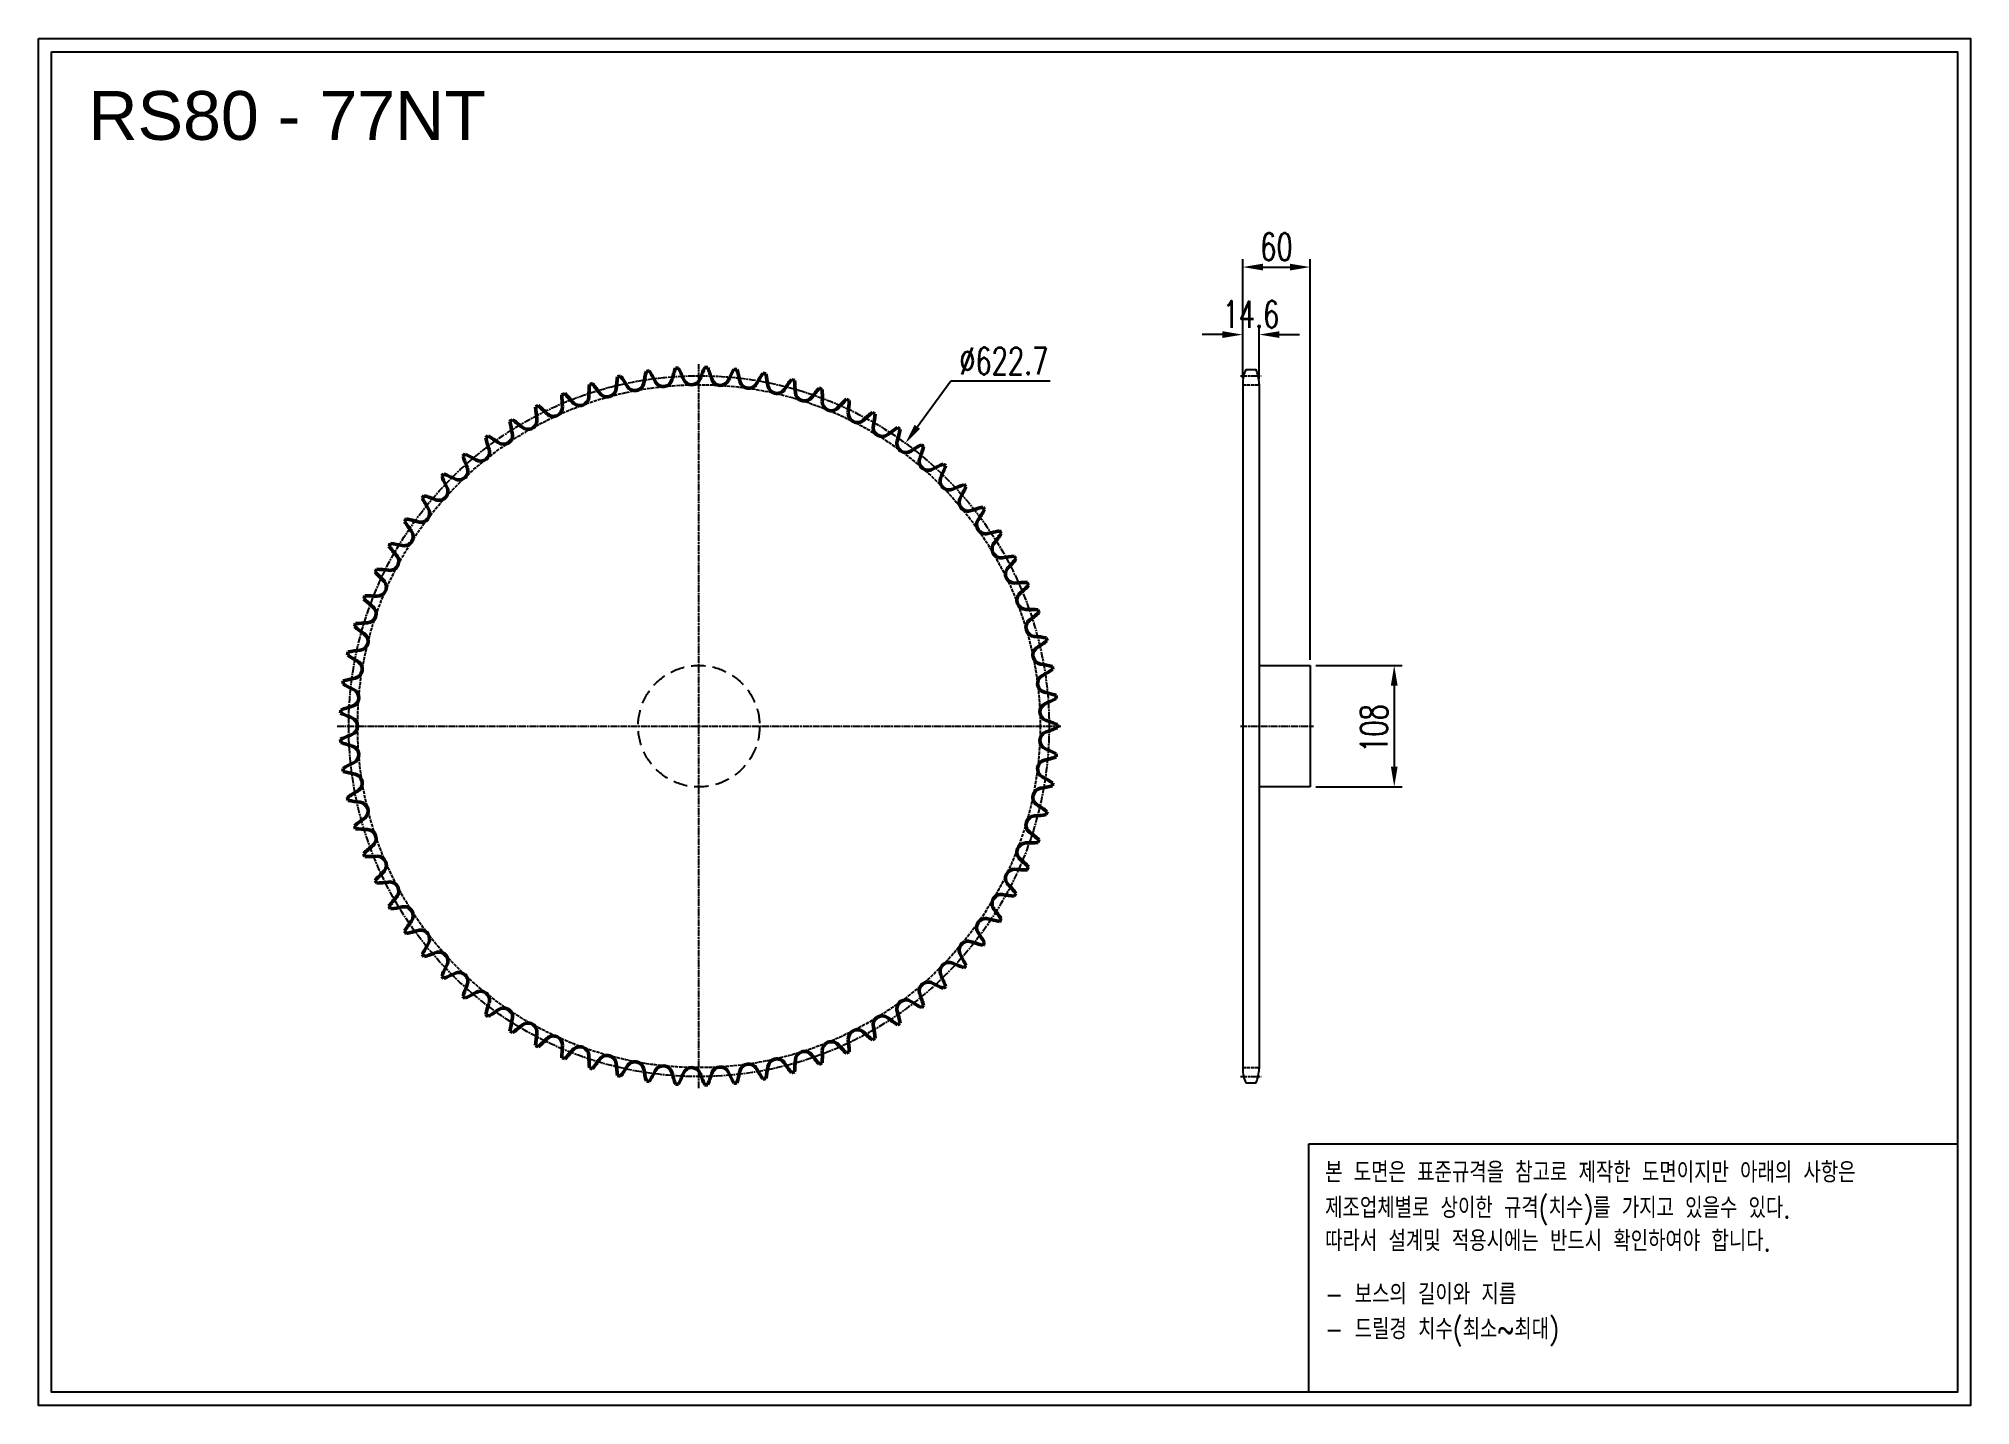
# Model space of a CAD drawing. Header units: millimetres. Extents: x -52656 to -50938, y 22702 to 23916.
import ezdxf

# ---------------------------------------------------------------- set-up
doc = ezdxf.new("R2010")
doc.units = ezdxf.units.MM
for name, pattern in [('AM_ISO02W050', [7.5, 6, -1.5]), ('AM_ISO02W050x2', [3.75, 3, -0.75]), ('AM_ISO08W050', [18, 12, -1.5, 3, -1.5]), ('AM_ISO08W050x2', [9, 6, -0.75, 1.5, -0.75]), ('HIDDEN', [9.525, 6.35, -3.175])]:
    doc.linetypes.add(name, pattern=pattern)
for name, color, linetype, lineweight in [('AM_0N', 7, 'Continuous', 50), ('AM_3N', 6, 'AM_ISO02W050', 25), ('AM_7', 4, 'AM_ISO08W050', 25), ('AM_7N', 4, 'AM_ISO08W050', 25)]:
    doc.layers.add(name, color=color, linetype=linetype, lineweight=lineweight)
doc.layers.add('HL', color=2, linetype='HIDDEN')
doc.layers.add('S-DIM', color=7, linetype='Continuous')
doc.styles.add('HAN', font='ROMANS.shx', dxfattribs={"width": 0.7, "bigfont": 'whgtxt.shx'})
doc.styles.add('HSG', font='SIMPLEX.shx', dxfattribs={"width": 0.7, "bigfont": 'HSG.shx'})
doc.styles.get("Standard").update_dxf_attribs({"font": 'arial.ttf'})
doc.dimstyles.new('APP36', dxfattribs={"dimscale": 10, "dimtxt": 2.4, "dimasz": 1.8, "dimexe": 0.7, "dimexo": 0.5, "dimgap": 0.6, "dimtad": 1, "dimtoh": 1, "dimdec": 1, "dimrnd": 0.01, "dimzin": 9, "dimdsep": 46, "dimtxsty": 'HSG', "dimcen": 0, "dimclrd": 1, "dimclre": 1, "dimclrt": 256, "dimazin": 2, "dimtp": 1, "dimtm": 1, "dimtfac": 0.5, "dimtdec": 1, "dimtofl": 0, "dimtmove": 0, "dimatfit": 3, "dimfxl": 0, "dimtvp": 1, "dimtolj": 2, "dimlwd": -1, "dimlwe": -1, "dimarcsym": 0})

# ---------------------------------------------------------------- blocks, each defined once
blk = doc.blocks.new('*D1')
at = {"layer": 'Defpoints', "color": 0, "transparency": 16777216}
for p in [(-51525.3, 23359.3), (-51525.3, 23251.3), (-51450.6, 23251.3)]:
    blk.add_point(p, dxfattribs=at)
at = {"layer": 'S-DIM', "color": 1, "transparency": 16777216}
for p, q in [((-51520.3, 23359.3), (-51443.6, 23359.3)), ((-51450.6, 23341.3), (-51450.6, 23269.3)), ((-51520.3, 23251.3), (-51443.6, 23251.3))]:
    blk.add_line(p, q, dxfattribs=at)
for points in [[(-51453.6, 23341.3), (-51447.6, 23341.3), (-51450.6, 23359.3)], [(-51453.6, 23269.3), (-51447.6, 23269.3), (-51450.6, 23251.3)]]:
    blk.add_solid(points, dxfattribs=at)
at = {"layer": 'S-DIM', "transparency": 16777216, "insert": (-51468.6, 23303.2), "char_height": 24, "attachment_point": 5, "rotation": 90, "style": 'HSG'}
blk.add_mtext('\\A2;108', dxfattribs=at)
blk = doc.blocks.new('*D2')
at = {"layer": 'Defpoints', "color": 0, "transparency": 16777216}
for p in [(-51570.7, 23653.2), (-51585.3, 23609.5), (-51570.7, 23608.7)]:
    blk.add_point(p, dxfattribs=at)
at = {"layer": 'S-DIM', "color": 1, "transparency": 16777216}
for p, q in [((-51603.3, 23653.2), (-51621.3, 23653.2)), ((-51585.3, 23614.5), (-51585.3, 23660.2)), ((-51570.7, 23613.7), (-51570.7, 23660.2)), ((-51552.7, 23653.2), (-51534.7, 23653.2))]:
    blk.add_line(p, q, dxfattribs=at)
for points in [[(-51603.3, 23656.2), (-51603.3, 23650.2), (-51585.3, 23653.2)], [(-51552.7, 23656.2), (-51552.7, 23650.2), (-51570.7, 23653.2)]]:
    blk.add_solid(points, dxfattribs=at)
at = {"layer": 'S-DIM', "transparency": 16777216, "insert": (-51578, 23671.2), "char_height": 24, "attachment_point": 5, "style": 'HSG'}
blk.add_mtext('\\A2;14.6', dxfattribs=at)
blk = doc.blocks.new('*D3')
at = {"layer": 'Defpoints', "color": 0, "transparency": 16777216}
for p in [(-51525.3, 23713.2), (-51585.3, 23609.5), (-51525.3, 23359.3)]:
    blk.add_point(p, dxfattribs=at)
at = {"layer": 'S-DIM', "color": 1, "transparency": 16777216}
for p, q in [((-51585.3, 23614.5), (-51585.3, 23720.2)), ((-51525.3, 23364.3), (-51525.3, 23720.2)), ((-51567.3, 23713.2), (-51543.3, 23713.2))]:
    blk.add_line(p, q, dxfattribs=at)
for points in [[(-51567.3, 23716.2), (-51567.3, 23710.2), (-51585.3, 23713.2)], [(-51543.3, 23716.2), (-51543.3, 23710.2), (-51525.3, 23713.2)]]:
    blk.add_solid(points, dxfattribs=at)
at = {"layer": 'S-DIM', "transparency": 16777216, "insert": (-51555.3, 23731.2), "char_height": 24, "attachment_point": 5, "style": 'HSG'}
blk.add_mtext('\\A2;60', dxfattribs=at)
blk = doc.blocks.new('*D4')
at = {"layer": 'Defpoints', "color": 0, "transparency": 16777216}
for p in [(-51885.2, 23556.7), (-52252.5, 23053.8)]:
    blk.add_point(p, dxfattribs=at)
at = {"layer": 'S-DIM', "color": 1, "transparency": 16777216}
for p, q in [((-51844.9, 23611.8), (-51874.5, 23571.2)), ((-51756.5, 23611.8), (-51844.9, 23611.8))]:
    blk.add_line(p, q, dxfattribs=at)
blk.add_solid([(-51877, 23573), (-51872.1, 23569.5), (-51885.2, 23556.7)], dxfattribs=at)
at = {"layer": 'S-DIM', "transparency": 16777216, "insert": (-51797.7, 23629.8), "char_height": 24, "attachment_point": 5, "style": 'HSG'}
blk.add_mtext('\\A2;∅622.7', dxfattribs=at)
blk = doc.blocks.new('notice1')
at = {"color": 4}
blk.add_lwpolyline([(-22142.12, 1735.9), (-22053.8, 1735.9), (-22053.8, 1702.07), (-22142.12, 1702.07)], close=True, dxfattribs=at)
at = {"color": 4, "style": 'HAN', "width": 0.8}
for s, p in [('본 도면은 표준규격을 참고로 제작한 도면이지만 아래의 사항은', (-22139.9, 1730.62)), ('제조업체별로 상이한 규격(치수)를 가지고 있을수 있다.', (-22139.9, 1725.78)), ('따라서 설계및 적용시에는 반드시 확인하여야 합니다.', (-22139.9, 1721.28)), ('- 보스의 길이와 지름', (-22139.9, 1714.03)), ('- 드릴경 치수(최소~최대)', (-22139.9, 1709.27))]:
    blk.add_text(s, height=2.7949, dxfattribs=at).set_placement(p)

msp = doc.modelspace()

# ---------------------------------------------------------------- linework, layer by layer
for p, q in [((-51582.55, 23622.23), (-51573.55, 23622.23)), ((-51585.35, 23609.53), (-51585.35, 23000.99)), ((-51570.75, 23609.53), (-51570.75, 23000.99)), ((-51570.75, 23359.26), (-51525.35, 23359.26)), ((-51525.35, 23359.26), (-51525.35, 23251.26)), ((-51525.35, 23251.26), (-51570.75, 23251.26)), ((-51582.55, 22988.29), (-51573.55, 22988.29))]:
    msp.add_line(p, q)
for points in [[(-52655.84, 23916.16), (-50938.38, 23916.16), (-50938.38, 22701.79), (-52655.84, 22701.79)], [(-52644.27, 23904.59), (-50949.95, 23904.59), (-50949.95, 22713.36), (-52644.27, 22713.36)]]:
    msp.add_lwpolyline(points, close=True)
for centre, start, end in [((-51555.15, 23609.53), 155.13196, 180), ((-51600.95, 23609.53), 0, 24.86804), ((-51555.15, 23000.99), 180, 204.86804), ((-51600.95, 23000.99), 335.13196, 0)]:
    msp.add_arc(centre, 30.2, start, end)
at = {"layer": 'AM_0N'}
for centre, radius, start, end in [((-51992.58, 23590.92), 150.54, 170.53215, 174.61039), ((-52068.82, 23305.26), 318.72, 102.61036, 103.10392), ((-52261.44, 23529.56), 150.54, 31.1039, 35.18214), ((-51969.55, 23583.76), 150.54, 165.85682, 169.93506), ((-52068.82, 23305.26), 318.72, 97.93504, 98.4286), ((-52242.52, 23544.51), 150.54, 26.42857, 30.50681), ((-51947.18, 23574.74), 150.54, 161.1815, 165.25974), ((-52068.82, 23305.26), 318.72, 93.25971, 93.75328), ((-52222.44, 23557.87), 150.54, 21.75325, 25.83149), ((-51925.62, 23563.93), 150.54, 156.50618, 160.58442), ((-52068.82, 23305.26), 318.72, 88.58439, 89.07795), ((-52201.34, 23569.55), 150.54, 17.07792, 21.15616), ((-51905.02, 23551.4), 150.54, 151.83085, 155.90909), ((-52068.82, 23305.26), 318.72, 83.90906, 84.40263), ((-52179.35, 23579.48), 150.54, 12.4026, 16.48084), ((-51885.5, 23537.23), 150.54, 147.15553, 151.23377), ((-52068.82, 23305.26), 318.72, 79.23374, 79.7273), ((-52156.64, 23587.57), 150.54, 7.72727, 11.80551), ((-52068.82, 23305.26), 318.72, 111.96101, 112.45457), ((-52040.01, 23599.51), 150.54, 179.8828, 183.96104), ((-52295.32, 23495.28), 150.54, 40.45455, 44.53279), ((-52174.67, 23598.16), 8.02, 220.45455, 359.28571), ((-52016.12, 23596.18), 150.54, 175.20747, 179.28571), ((-52068.82, 23305.26), 318.72, 107.28569, 107.77925), ((-52279.08, 23513.11), 150.54, 35.77922, 39.85746), ((-52150.44, 23605.82), 8.02, 215.77922, 354.61039), ((-52125.68, 23611.47), 8.02, 211.1039, 349.93506), ((-52100.53, 23615.08), 8.02, 206.42857, 345.25974), ((-52075.17, 23616.64), 8.02, 201.75325, 340.58442), ((-52049.77, 23616.12), 8.02, 197.07792, 335.90909), ((-52024.49, 23613.53), 8.02, 192.4026, 331.23377), ((-51999.51, 23608.89), 8.02, 187.72727, 326.55844), ((-51867.2, 23521.51), 150.54, 142.4802, 146.55844), ((-52068.82, 23305.26), 318.72, 74.55841, 75.05198), ((-52133.33, 23593.79), 150.54, 3.05195, 7.13019), ((-51975, 23602.24), 8.02, 183.05195, 321.88312), ((-51850.25, 23504.36), 150.54, 137.80488, 141.88312), ((-52068.82, 23305.26), 318.72, 69.88309, 70.37665), ((-52109.6, 23598.09), 150.54, 358.37662, 2.45486), ((-52068.82, 23305.26), 318.72, 116.63634, 117.1299), ((-52064.09, 23600.88), 150.54, 184.55812, 188.63636), ((-52310.06, 23476.18), 150.54, 45.12987, 49.20811), ((-52198.19, 23588.56), 8.02, 225.12987, 3.96104), ((-51951.1, 23593.6), 8.02, 178.37662, 317.20779), ((-51834.75, 23485.88), 150.54, 133.12955, 137.20779), ((-52068.82, 23305.26), 318.72, 65.20776, 65.70133), ((-51927.99, 23583.05), 8.02, 173.7013, 312.53247), ((-52085.6, 23600.44), 150.54, 353.7013, 357.77954), ((-51820.8, 23466.2), 150.54, 128.45423, 132.53247), ((-52068.82, 23305.26), 318.72, 60.53244, 61.026), ((-52061.48, 23600.83), 150.54, 349.02597, 353.10421), ((-52242.5, 23563.77), 8.02, 234.48052, 13.31169), ((-52068.82, 23305.26), 318.72, 121.31166, 121.80522), ((-52088.2, 23600.28), 150.54, 189.23345, 193.31169), ((-52323.19, 23455.95), 150.54, 49.80519, 53.88343), ((-52220.85, 23577.07), 8.02, 229.80519, 8.63636), ((-51905.82, 23570.64), 8.02, 169.02597, 307.85714), ((-51808.51, 23445.45), 150.54, 123.7789, 127.85714), ((-52037.41, 23599.25), 150.54, 344.35065, 348.42889), ((-52068.82, 23305.26), 318.72, 55.85711, 56.35068), ((-52068.82, 23305.26), 318.72, 130.66231, 131.15587), ((-52344.29, 23412.62), 150.54, 59.15584, 63.23408), ((-52263, 23548.76), 8.02, 239.15584, 17.98701), ((-52068.82, 23305.26), 318.72, 125.98698, 126.48055), ((-52112.18, 23597.72), 150.54, 193.90877, 197.98701), ((-52334.62, 23434.72), 150.54, 54.48052, 58.55876), ((-51884.73, 23556.47), 8.02, 164.35065, 303.18182), ((-51797.95, 23423.77), 150.54, 119.10358, 123.18182), ((-52013.55, 23595.71), 150.54, 339.67532, 343.75356), ((-52068.82, 23305.26), 318.72, 51.18179, 51.67535), ((-52068.82, 23305.26), 318.72, 135.33763, 135.8312), ((-52352.13, 23389.81), 150.54, 63.83117, 67.90941), ((-52282.2, 23532.12), 8.02, 243.83117, 22.66234), ((-52135.88, 23593.21), 150.54, 198.5841, 202.66234), ((-51864.87, 23540.63), 8.02, 159.67532, 298.50649), ((-51789.19, 23401.3), 150.54, 114.42825, 118.50649), ((-51990.06, 23590.24), 150.54, 335, 339.07824), ((-52068.82, 23305.26), 318.72, 46.50647, 47.00003), ((-52299.98, 23513.97), 8.02, 248.50649, 27.33766), ((-52159.12, 23586.79), 150.54, 203.25942, 207.33766), ((-51846.36, 23523.23), 8.02, 155, 293.83117), ((-51782.29, 23378.18), 150.54, 109.75293, 113.83117), ((-51967.1, 23582.87), 150.54, 330.32468, 334.40292), ((-52068.82, 23305.26), 318.72, 41.83114, 42.3247), ((-52316.22, 23494.43), 8.02, 253.18182, 32.01299), ((-52068.82, 23305.26), 318.72, 140.01296, 140.50652), ((-52181.77, 23578.49), 150.54, 207.93475, 212.01299), ((-52358.07, 23366.44), 150.54, 68.50649, 72.58473), ((-51829.33, 23504.37), 8.02, 150.32468, 289.15584), ((-51777.3, 23354.59), 150.54, 105.0776, 109.15584), ((-51944.81, 23573.66), 150.54, 325.64935, 329.72759), ((-52068.82, 23305.26), 318.72, 37.15582, 37.64938), ((-52330.82, 23473.64), 8.02, 257.85714, 36.68831), ((-52068.82, 23305.26), 318.72, 144.68828, 145.18185), ((-52203.67, 23568.37), 150.54, 212.61007, 216.68831), ((-52362.1, 23342.66), 150.54, 73.18182, 77.26006), ((-51813.9, 23484.19), 8.02, 145.64935, 284.48052), ((-51774.25, 23330.66), 150.54, 100.40228, 104.48052), ((-52068.82, 23305.26), 318.72, 32.48049, 32.97405), ((-52068.82, 23305.26), 318.72, 149.36361, 149.85717), ((-52224.66, 23556.51), 150.54, 217.2854, 221.36364), ((-52364.17, 23318.63), 150.54, 77.85714, 81.93538), ((-51800.16, 23462.81), 8.02, 140.97403, 279.80519), ((-51923.35, 23562.65), 150.54, 320.97403, 325.05227), ((-52068.82, 23305.26), 318.72, 154.03893, 154.5325), ((-52364.28, 23294.51), 150.54, 82.53247, 86.61071), ((-52343.67, 23451.72), 8.02, 262.53247, 41.36364), ((-51773.16, 23306.57), 150.54, 95.72695, 99.80519), ((-51788.22, 23440.39), 8.02, 136.2987, 275.12987), ((-51902.85, 23549.94), 150.54, 316.2987, 320.37694), ((-52068.82, 23305.26), 318.72, 27.80517, 28.29873), ((-52244.62, 23542.97), 150.54, 221.96072, 226.03896), ((-52354.69, 23428.83), 8.02, 267.20779, 46.03896), ((-51774.04, 23282.46), 150.54, 91.05163, 95.12987), ((-51883.46, 23535.6), 150.54, 311.62338, 315.70162), ((-52068.82, 23305.26), 318.72, 23.12984, 23.6234), ((-52068.82, 23305.26), 318.72, 158.71426, 159.20782), ((-52263.41, 23527.85), 150.54, 226.63605, 230.71429), ((-52362.42, 23270.46), 150.54, 87.20779, 91.28603), ((-52363.81, 23405.12), 8.02, 271.88312, 50.71429), ((-51778.14, 23417.07), 8.02, 131.62338, 270.45455), ((-51776.88, 23258.51), 150.54, 86.37631, 90.45455), ((-52068.82, 23305.26), 318.72, 163.38958, 163.88315), ((-52280.91, 23511.24), 150.54, 231.31137, 235.38961), ((-52358.6, 23246.64), 150.54, 91.88312, 95.96136), ((-51769.99, 23393), 8.02, 126.94805, 265.77922), ((-51865.3, 23519.72), 150.54, 306.94805, 311.02629), ((-52068.82, 23305.26), 318.72, 18.45452, 18.94808), ((-52370.97, 23380.74), 8.02, 276.55844, 55.38961), ((-51763.83, 23368.36), 8.02, 122.27273, 261.1039), ((-51781.66, 23234.87), 150.54, 81.70098, 85.77922), ((-51848.5, 23502.42), 150.54, 302.27273, 306.35097), ((-52068.82, 23305.26), 318.72, 13.77919, 14.27276), ((-52068.82, 23305.26), 318.72, 168.06491, 168.55847), ((-52296.99, 23493.27), 150.54, 235.98669, 240.06494), ((-52352.86, 23223.22), 150.54, 96.55844, 100.63668), ((-52376.12, 23355.86), 8.02, 281.23377, 60.06494), ((-51788.35, 23211.7), 150.54, 77.02566, 81.1039), ((-52068.82, 23305.26), 318.72, 9.10387, 9.59743), ((-52068.82, 23305.26), 318.72, 172.74023, 173.23379), ((-52311.56, 23474.05), 150.54, 240.66202, 244.74026), ((-52345.23, 23200.34), 150.54, 101.23377, 105.31201), ((-51759.7, 23343.29), 8.02, 117.5974, 256.42857), ((-51833.16, 23483.81), 150.54, 297.5974, 301.67564), ((-52379.22, 23330.65), 8.02, 285.90909, 64.74026), ((-51757.63, 23317.97), 8.02, 112.92208, 251.75325), ((-51796.91, 23189.15), 150.54, 72.35033, 76.42857), ((-51819.39, 23464.01), 150.54, 292.92208, 297.00032), ((-52068.82, 23305.26), 318.72, 4.42854, 4.92211), ((-52068.82, 23305.26), 318.72, 177.41556, 177.90912), ((-52324.51, 23453.7), 150.54, 245.33734, 249.41558), ((-52335.76, 23178.16), 150.54, 105.90909, 109.98733), ((-52380.26, 23305.26), 8.02, 290.58442, 69.41558), ((-51807.28, 23167.38), 150.54, 67.67501, 71.75325), ((-52068.82, 23305.26), 318.72, 359.75322, 0.24678), ((-52324.51, 23156.82), 150.54, 110.58442, 114.66266), ((-52068.82, 23305.26), 318.72, 182.09088, 182.58444), ((-52335.76, 23432.37), 150.54, 250.01267, 254.09091), ((-51757.63, 23292.56), 8.02, 108.24675, 247.07792), ((-51807.28, 23443.15), 150.54, 288.24675, 292.32499), ((-52311.56, 23136.48), 150.54, 115.25974, 119.33798), ((-52379.22, 23279.88), 8.02, 295.25974, 74.09091), ((-51759.7, 23267.24), 8.02, 103.57143, 242.4026), ((-51796.91, 23421.37), 150.54, 283.57143, 287.64967), ((-51819.39, 23146.52), 150.54, 62.99968, 67.07792), ((-52068.82, 23305.26), 318.72, 355.07789, 355.57146), ((-52068.82, 23305.26), 318.72, 186.76621, 187.25977), ((-52345.23, 23410.18), 150.54, 254.68799, 258.76623), ((-52376.12, 23254.66), 8.02, 299.93506, 78.76623), ((-51833.16, 23126.72), 150.54, 58.32436, 62.4026), ((-52068.82, 23305.26), 318.72, 350.40257, 350.89613), ((-52296.99, 23117.25), 150.54, 119.93506, 124.01331), ((-52068.82, 23305.26), 318.72, 191.44153, 191.93509), ((-52352.86, 23387.3), 150.54, 259.36332, 263.44156), ((-52370.97, 23229.78), 8.02, 304.61039, 83.44156), ((-51763.83, 23242.17), 8.02, 98.8961, 237.72727), ((-51788.35, 23398.82), 150.54, 278.8961, 282.97434), ((-52280.91, 23099.28), 150.54, 124.61039, 128.68863), ((-51769.99, 23217.52), 8.02, 94.22078, 233.05195), ((-51781.66, 23375.65), 150.54, 274.22078, 278.29902), ((-51848.5, 23108.1), 150.54, 53.64903, 57.72727), ((-52068.82, 23305.26), 318.72, 345.72724, 346.22081), ((-52068.82, 23305.26), 318.72, 196.11685, 196.61042), ((-52358.6, 23363.88), 150.54, 264.03864, 268.11688), ((-52363.81, 23205.4), 8.02, 309.28571, 88.11688), ((-51865.3, 23090.8), 150.54, 48.97371, 53.05195), ((-52068.82, 23305.26), 318.72, 341.05192, 341.54548), ((-52263.41, 23082.68), 150.54, 129.28571, 133.36395), ((-52068.82, 23305.26), 318.72, 200.79218, 201.28574), ((-52362.42, 23340.06), 150.54, 268.71397, 272.79221), ((-52354.69, 23181.69), 8.02, 313.96104, 92.79221), ((-51778.14, 23193.45), 8.02, 89.54545, 228.37662), ((-51883.46, 23074.92), 150.54, 44.29838, 48.37662), ((-51776.88, 23352.01), 150.54, 269.54545, 273.62369), ((-52244.62, 23067.56), 150.54, 133.96104, 138.03928), ((-51788.22, 23170.13), 8.02, 84.87013, 223.7013), ((-51774.04, 23328.06), 150.54, 264.87013, 268.94837), ((-52068.82, 23305.26), 318.72, 336.3766, 336.87016), ((-52068.82, 23305.26), 318.72, 205.4675, 205.96107), ((-52364.28, 23316.02), 150.54, 273.38929, 277.46753), ((-52343.67, 23158.8), 8.02, 318.63636, 97.46753), ((-52224.66, 23054.02), 150.54, 138.63636, 142.7146), ((-51800.16, 23147.71), 8.02, 80.19481, 219.02597), ((-51773.16, 23303.96), 150.54, 260.19481, 264.27305), ((-51902.85, 23060.58), 150.54, 39.62306, 43.7013), ((-52068.82, 23305.26), 318.72, 331.70127, 332.19483), ((-52068.82, 23305.26), 318.72, 210.14283, 210.63639), ((-52364.17, 23291.9), 150.54, 278.06462, 282.14286), ((-52330.82, 23136.88), 8.02, 323.31169, 102.14286), ((-51813.9, 23126.34), 8.02, 75.51948, 214.35065), ((-51923.35, 23047.87), 150.54, 34.94773, 39.02597), ((-52203.67, 23042.15), 150.54, 143.31169, 147.38993), ((-52068.82, 23305.26), 318.72, 214.81815, 215.31172), ((-52362.1, 23267.87), 150.54, 282.73994, 286.81818), ((-52316.22, 23116.09), 8.02, 327.98701, 106.81818), ((-51944.81, 23036.87), 150.54, 30.27241, 34.35065), ((-51774.25, 23279.86), 150.54, 255.51948, 259.59772), ((-52068.82, 23305.26), 318.72, 327.02595, 327.51951), ((-52181.77, 23032.03), 150.54, 147.98701, 152.06525), ((-52068.82, 23305.26), 318.72, 219.49348, 219.98704), ((-52358.07, 23244.09), 150.54, 287.41527, 291.49351), ((-52299.98, 23096.55), 8.02, 332.66234, 111.49351), ((-51829.33, 23106.16), 8.02, 70.84416, 209.67532), ((-51967.1, 23027.65), 150.54, 25.59708, 29.67532), ((-51777.3, 23255.94), 150.54, 250.84416, 254.9224), ((-52068.82, 23305.26), 318.72, 322.35062, 322.84418), ((-52159.12, 23023.74), 150.54, 152.66234, 156.74058), ((-52068.82, 23305.26), 318.72, 224.1688, 224.66237), ((-52352.13, 23220.71), 150.54, 292.09059, 296.16883), ((-52282.2, 23078.41), 8.02, 337.33766, 116.16883), ((-51846.36, 23087.3), 8.02, 66.16883, 205), ((-51990.06, 23020.29), 150.54, 20.92176, 25), ((-51782.29, 23232.34), 150.54, 246.16883, 250.24707), ((-52068.82, 23305.26), 318.72, 317.6753, 318.16886), ((-52135.88, 23017.31), 150.54, 157.33766, 161.4159), ((-52344.29, 23197.9), 150.54, 296.76592, 300.84416), ((-52263, 23061.77), 8.02, 342.01299, 120.84416), ((-51864.87, 23069.89), 8.02, 61.49351, 200.32468), ((-52013.55, 23014.82), 150.54, 16.24644, 20.32468), ((-51789.19, 23209.23), 150.54, 241.49351, 245.57175), ((-52068.82, 23305.26), 318.72, 312.99997, 313.49353), ((-52068.82, 23305.26), 318.72, 228.84413, 229.33769), ((-52112.18, 23012.8), 150.54, 162.01299, 166.09123), ((-52068.82, 23305.26), 318.72, 233.51945, 234.01302), ((-52334.62, 23175.81), 150.54, 301.44124, 305.51948), ((-52242.5, 23046.75), 8.02, 346.68831, 125.51948), ((-51884.73, 23054.05), 8.02, 56.81818, 195.64935), ((-52037.41, 23011.28), 150.54, 11.57111, 15.64935), ((-51797.95, 23186.76), 150.54, 236.81818, 240.89642), ((-52068.82, 23305.26), 318.72, 308.32465, 308.81821), ((-52088.2, 23010.24), 150.54, 166.68831, 170.76655), ((-52068.82, 23305.26), 318.72, 238.19478, 238.68834), ((-52323.19, 23154.57), 150.54, 306.11657, 310.19481), ((-52220.85, 23033.45), 8.02, 351.36364, 130.19481), ((-52064.09, 23009.64), 150.54, 171.36364, 175.44188), ((-51927.99, 23027.48), 8.02, 47.46753, 186.2987), ((-51820.8, 23144.32), 150.54, 227.46753, 231.54577), ((-51905.82, 23039.88), 8.02, 52.14286, 190.97403), ((-52061.48, 23009.7), 150.54, 6.89579, 10.97403), ((-51808.51, 23165.07), 150.54, 232.14286, 236.2211), ((-52068.82, 23305.26), 318.72, 303.64932, 304.14289), ((-52068.82, 23305.26), 318.72, 242.8701, 243.36366), ((-52310.06, 23134.34), 150.54, 310.79189, 314.87013), ((-52198.19, 23021.97), 8.02, 356.03896, 134.87013), ((-52040.01, 23011.01), 150.54, 176.03896, 180.1172), ((-52295.32, 23115.24), 150.54, 315.46721, 319.54545), ((-52174.67, 23012.36), 8.02, 0.71429, 139.54545), ((-51975, 23008.29), 8.02, 38.11688, 176.94805), ((-52109.6, 23012.43), 150.54, 357.54514, 1.62338), ((-51951.1, 23016.92), 8.02, 42.79221, 181.62338), ((-51834.75, 23124.64), 150.54, 222.79221, 226.87045), ((-52068.82, 23305.26), 318.72, 294.29867, 294.79224), ((-52085.6, 23010.08), 150.54, 2.22046, 6.2987), ((-52068.82, 23305.26), 318.72, 298.974, 299.46756), ((-52068.82, 23305.26), 318.72, 247.54543, 248.03899), ((-52016.12, 23014.34), 150.54, 180.71429, 184.79253), ((-52068.82, 23305.26), 318.72, 252.22075, 252.71431), ((-52279.08, 23097.41), 150.54, 320.14254, 324.22078), ((-52150.44, 23004.71), 8.02, 5.38961, 144.22078), ((-51992.58, 23019.6), 150.54, 185.38961, 189.46785), ((-52261.44, 23080.97), 150.54, 324.81786, 328.8961), ((-52125.68, 22999.06), 8.02, 10.06494, 148.8961), ((-51969.55, 23026.77), 150.54, 190.06494, 194.14318), ((-52242.52, 23066.01), 150.54, 329.49319, 333.57143), ((-52100.53, 22995.44), 8.02, 14.74026, 153.57143), ((-51947.18, 23035.78), 150.54, 194.74026, 198.8185), ((-52222.44, 23052.65), 150.54, 334.16851, 338.24675), ((-52075.17, 22993.89), 8.02, 19.41558, 158.24675), ((-52201.34, 23040.97), 150.54, 338.84384, 342.92208), ((-52049.77, 22994.4), 8.02, 24.09091, 162.92208), ((-51905.02, 23059.13), 150.54, 204.09091, 208.16915), ((-52179.35, 23031.05), 150.54, 343.51916, 347.5974), ((-52024.49, 22996.99), 8.02, 28.76623, 167.5974), ((-51885.5, 23073.3), 150.54, 208.76623, 212.84447), ((-52156.64, 23022.95), 150.54, 348.19449, 352.27273), ((-51999.51, 23001.63), 8.02, 33.44156, 172.27273), ((-51867.2, 23089.01), 150.54, 213.44156, 217.5198), ((-52068.82, 23305.26), 318.72, 284.94802, 285.44159), ((-52133.33, 23016.73), 150.54, 352.86981, 356.94805), ((-51850.25, 23106.16), 150.54, 218.11688, 222.19512), ((-52068.82, 23305.26), 318.72, 289.62335, 290.11691), ((-52068.82, 23305.26), 318.72, 256.89608, 257.38964), ((-52068.82, 23305.26), 318.72, 261.5714, 262.06496), ((-52068.82, 23305.26), 318.72, 266.24672, 266.74029), ((-51925.62, 23046.59), 150.54, 199.41558, 203.49382), ((-52068.82, 23305.26), 318.72, 270.92205, 271.41561), ((-52068.82, 23305.26), 318.72, 275.59737, 276.09094), ((-52068.82, 23305.26), 318.72, 280.2727, 280.76626)]:
    msp.add_arc(centre, radius, start, end, dxfattribs=at)
at = {"layer": 'AM_3N', "linetype": 'AM_ISO02W050x2'}
for p, q in [((-51585.35, 23608.68), (-51570.75, 23608.68)), ((-51585.35, 23001.84), (-51570.75, 23001.84))]:
    msp.add_line(p, q, dxfattribs=at)
msp.add_circle((-52068.82, 23305.26), 303.42, dxfattribs=at)
at = {"layer": 'AM_7', "linetype": 'AM_ISO08W050x2'}
for p, q in [((-51587.29, 23616.62), (-51568.8, 23616.62)), ((-51587.29, 23305.26), (-51522.53, 23305.26)), ((-51587.29, 22993.9), (-51568.8, 22993.9))]:
    msp.add_line(p, q, dxfattribs=at)
msp.add_circle((-52068.82, 23305.26), 311.36, dxfattribs=at)
at = {"layer": 'AM_7N', "linetype": 'AM_ISO08W050x2'}
for p, q in [((-52068.82, 22983.54), (-52068.82, 23626.98)), ((-52390.54, 23305.26), (-51747.09, 23305.26))]:
    msp.add_line(p, q, dxfattribs=at)
at = {"layer": 'HL', "ltscale": 2}
msp.add_circle((-52068.82, 23305.26), 54, dxfattribs=at)

# ---------------------------------------------------------------- block references
at = {"xscale": 6.527910445055999, "yscale": 6.527910445055999, "zscale": 6.527910445055999}
msp.add_blockref('notice1', (93015.27, 11602.41), dxfattribs=at)

# ---------------------------------------------------------------- texts
msp.add_text('RS80 - 77NT', height=43.3701).set_placement((-52611.61, 23826.23))

# ---------------------------------------------------------------- dimensions: what is measured, and where the dimension line sits
at = {"layer": 'S-DIM'}
dim = msp.add_linear_dim(base=(-51525.35, 23713.21), p1=(-51585.35, 23609.53), p2=(-51525.35, 23359.26), dimstyle='APP36', dxfattribs=at)
dim.commit()
dim.dimension.update_dxf_attribs({"geometry": '*D3', "text_midpoint": (-51555.35, 23731.21)})
dim = msp.add_linear_dim(base=(-51570.75, 23653.21), p1=(-51585.35, 23609.53), p2=(-51570.75, 23608.68), dimstyle='APP36', dxfattribs=at)
dim.commit()
dim.dimension.update_dxf_attribs({"geometry": '*D2', "text_midpoint": (-51578.05, 23653.21), "dimtype": 128})
dim = msp.add_diameter_dim_2p(p1=(-52252.47, 23053.83), p2=(-51885.16, 23556.69), dimstyle='APP36', dxfattribs=at)
dim.commit()
dim.dimension.update_dxf_attribs({"geometry": '*D4', "text_midpoint": (-51797.75, 23611.75), "dimtype": 131})
dim = msp.add_linear_dim(base=(-51450.6, 23251.26), p1=(-51525.35, 23359.26), p2=(-51525.35, 23251.26), angle=90, dimstyle='APP36', dxfattribs=at)
dim.commit()
dim.dimension.update_dxf_attribs({"geometry": '*D1', "text_midpoint": (-51450.6, 23303.22), "dimtype": 128})

doc.saveas('drawing.dxf')
